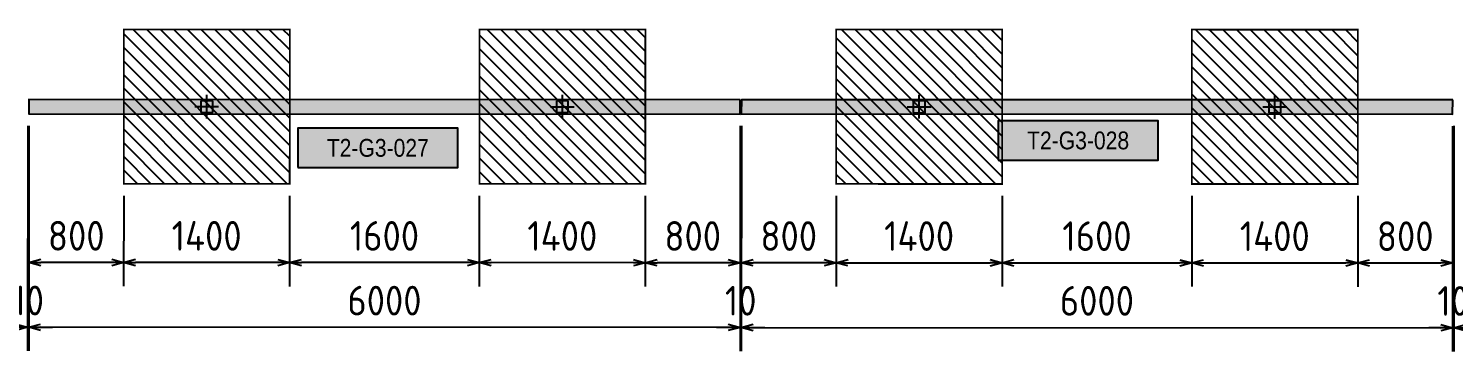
# Model space of a CAD drawing. Header units: centimetres. Extents: x -6122352 to 7132207, y -1694241 to 1947892.
# Drawn here: x 3719681 to 3731701, y 824221 to 826940 of the extents above; entities that cross this region are included whole.
import ezdxf
from ezdxf.enums import TextEntityAlignment as Align

# ---------------------------------------------------------------- set-up
doc = ezdxf.new("R2010")
doc.units = ezdxf.units.CM
doc.header["$MEASUREMENT"] = 0
doc.header["$PDMODE"] = 66
doc.header["$PDSIZE"] = 100
for name, color, linetype in [('@MI-FOOTINGS', 7, 'Continuous'), ('@MI-TYPE-01', 30, 'Continuous'), ('@MI-TYPE-02', 6, 'Continuous'), ('PANEL-TAGS', 7, 'Continuous')]:
    doc.layers.add(name, color=color, linetype=linetype)
doc.styles.add('PANELTAG_STYLE', font='arial.ttf')
doc.styles.add('Schueco-BEMSTIL', font='isocpeur.ttf', dxfattribs={"width": 0.9})
doc.dimstyles.new('MI- JWC-TXT-2.5 MM', dxfattribs={"dimscale": 1.5, "dimtxt": 2.5, "dimasz": 1, "dimexe": 2, "dimexo": 1, "dimgap": 1, "dimtad": 1, "dimdec": 0, "dimdsep": 46, "dimtxsty": 'Schueco-BEMSTIL', "dimblk": 'OPEN30', "dimcen": 0, "dimdle": 2, "dimclrd": 140, "dimclre": 8, "dimclrt": 40, "dimadec": 0, "dimazin": 2, "dimtfac": 1, "dimtdec": 0, "dimtix": 1, "dimtmove": 2, "dimatfit": 3, "dimldrblk": 'OPEN', "dimfxl": 2, "dimlwd": -1, "dimlwe": -1, "dimarcsym": 0})

# ---------------------------------------------------------------- blocks, each defined once
blk = doc.blocks.new('T2-FOOTING PLAN')
at = {"layer": '@MI-FOOTINGS', "transparency": 33554679}
h = blk.add_hatch(dxfattribs=at)
h.set_pattern_fill('ANSI31', color=8, scale=650)
h.paths.add_polyline_path([(-700, 650), (700, 650), (700, -650), (-700, -650)])
at = {"layer": '@MI-FOOTINGS', "color": 160, "true_color": 0x3340f0, "const_width": 15}
blk.add_lwpolyline([(-700, 650), (700, 650), (700, -650), (-700, -650)], close=True, dxfattribs=at)
at = {"layer": '@MI-FOOTINGS', "color": 30}
blk.add_point((0, 0), dxfattribs=at)
blk = doc.blocks.new('_Open30')
at = {"color": 0, "linetype": 'ByBlock', "lineweight": -2}
for p, q in [((-1, 0.27), (0, 0)), ((0, 0), (-1, -0.27)), ((0, 0), (-1, 0))]:
    blk.add_line(p, q, dxfattribs=at)
blk = doc.blocks.new('*D1593')
at = {"layer": '@MI-TYPE-02', "color": 8, "transparency": 16777216}
for p, q in [((441329, -148222), (441329, -149574)), ((440529, -148811), (440529, -149574))]:
    blk.add_line(p, q, dxfattribs=at)
at = {"layer": '@MI-TYPE-02', "color": 140, "transparency": 16777216}
blk.add_line((441229, -149374), (440629, -149374), dxfattribs=at)
at = {"layer": 'Defpoints', "color": 0, "transparency": 16777216}
for p in [(441329, -148122), (440529, -148711), (440529, -149374)]:
    blk.add_point(p, dxfattribs=at)
at = {"layer": '@MI-TYPE-02', "color": 140, "transparency": 16777216, "xscale": 100, "yscale": 100, "zscale": 100, "rotation": 180}
blk.add_blockref('_Open30', (440529, -149374), dxfattribs=at)
at = {"layer": '@MI-TYPE-02', "color": 140, "transparency": 16777216, "xscale": 100, "yscale": 100, "zscale": 100}
blk.add_blockref('_Open30', (441329, -149374), dxfattribs=at)
at = {"layer": '@MI-TYPE-02', "color": 40, "transparency": 16777216, "insert": (440929, -149149), "char_height": 250, "attachment_point": 5, "style": 'Schueco-BEMSTIL'}
blk.add_mtext('800', dxfattribs=at)
blk = doc.blocks.new('_Open')
at = {"color": 0, "linetype": 'ByBlock', "lineweight": -2}
for p, q in [((-1, 0.2), (0, 0)), ((-1, -0.2), (0, 0)), ((0, 0), (-1, 0))]:
    blk.add_line(p, q, dxfattribs=at)
blk = doc.blocks.new('*D1594')
at = {"layer": '@MI-TYPE-02', "color": 8, "transparency": 16777216}
for p, q in [((439129, -148811), (439129, -149574)), ((440529, -148811), (440529, -149574))]:
    blk.add_line(p, q, dxfattribs=at)
at = {"layer": '@MI-TYPE-02', "color": 140, "transparency": 16777216}
blk.add_line((440429, -149374), (439229, -149374), dxfattribs=at)
at = {"layer": 'Defpoints', "color": 0, "transparency": 16777216}
for p in [(439129, -148711), (440529, -148711), (439129, -149374)]:
    blk.add_point(p, dxfattribs=at)
at = {"layer": '@MI-TYPE-02', "color": 140, "transparency": 16777216, "xscale": 100, "yscale": 100, "zscale": 100, "rotation": 180}
blk.add_blockref('_Open30', (439129, -149374), dxfattribs=at)
at = {"layer": '@MI-TYPE-02', "color": 140, "transparency": 16777216, "xscale": 100, "yscale": 100, "zscale": 100}
blk.add_blockref('_Open30', (440529, -149374), dxfattribs=at)
at = {"layer": '@MI-TYPE-02', "color": 40, "transparency": 16777216, "insert": (439829, -149149), "char_height": 250, "attachment_point": 5, "style": 'Schueco-BEMSTIL'}
blk.add_mtext('1400', dxfattribs=at)
blk = doc.blocks.new('*D1595')
at = {"layer": '@MI-TYPE-02', "color": 8, "transparency": 16777216}
for p, q in [((437529, -148811), (437529, -149574)), ((439129, -148811), (439129, -149574))]:
    blk.add_line(p, q, dxfattribs=at)
at = {"layer": '@MI-TYPE-02', "color": 140, "transparency": 16777216}
blk.add_line((439029, -149374), (437629, -149374), dxfattribs=at)
at = {"layer": 'Defpoints', "color": 0, "transparency": 16777216}
for p in [(437529, -148711), (439129, -148711), (437529, -149374)]:
    blk.add_point(p, dxfattribs=at)
at = {"layer": '@MI-TYPE-02', "color": 140, "transparency": 16777216, "xscale": 100, "yscale": 100, "zscale": 100, "rotation": 180}
blk.add_blockref('_Open30', (437529, -149374), dxfattribs=at)
at = {"layer": '@MI-TYPE-02', "color": 140, "transparency": 16777216, "xscale": 100, "yscale": 100, "zscale": 100}
blk.add_blockref('_Open30', (439129, -149374), dxfattribs=at)
at = {"layer": '@MI-TYPE-02', "color": 40, "transparency": 16777216, "insert": (438329, -149149), "char_height": 250, "attachment_point": 5, "style": 'Schueco-BEMSTIL'}
blk.add_mtext('1600', dxfattribs=at)
blk = doc.blocks.new('*D1596')
at = {"layer": '@MI-TYPE-02', "color": 8, "transparency": 16777216}
for p, q in [((437529, -148811), (437529, -149574)), ((436129, -148811), (436129, -149574))]:
    blk.add_line(p, q, dxfattribs=at)
at = {"layer": '@MI-TYPE-02', "color": 140, "transparency": 16777216}
blk.add_line((437429, -149374), (436229, -149374), dxfattribs=at)
at = {"layer": 'Defpoints', "color": 0, "transparency": 16777216}
for p in [(436129, -148711), (437529, -148711), (436129, -149374)]:
    blk.add_point(p, dxfattribs=at)
at = {"layer": '@MI-TYPE-02', "color": 140, "transparency": 16777216, "xscale": 100, "yscale": 100, "zscale": 100, "rotation": 180}
blk.add_blockref('_Open30', (436129, -149374), dxfattribs=at)
at = {"layer": '@MI-TYPE-02', "color": 140, "transparency": 16777216, "xscale": 100, "yscale": 100, "zscale": 100}
blk.add_blockref('_Open30', (437529, -149374), dxfattribs=at)
at = {"layer": '@MI-TYPE-02', "color": 40, "transparency": 16777216, "insert": (436829, -149149), "char_height": 250, "attachment_point": 5, "style": 'Schueco-BEMSTIL'}
blk.add_mtext('1400', dxfattribs=at)
blk = doc.blocks.new('*D1597')
at = {"layer": '@MI-TYPE-02', "color": 8, "transparency": 16777216}
for p, q in [((435329, -148222), (435329, -149574)), ((436129, -148811), (436129, -149574))]:
    blk.add_line(p, q, dxfattribs=at)
at = {"layer": '@MI-TYPE-02', "color": 140, "transparency": 16777216}
blk.add_line((436029, -149374), (435429, -149374), dxfattribs=at)
at = {"layer": 'Defpoints', "color": 0, "transparency": 16777216}
for p in [(435329, -148122), (436129, -148711), (435329, -149374)]:
    blk.add_point(p, dxfattribs=at)
at = {"layer": '@MI-TYPE-02', "color": 140, "transparency": 16777216, "xscale": 100, "yscale": 100, "zscale": 100, "rotation": 180}
blk.add_blockref('_Open30', (435329, -149374), dxfattribs=at)
at = {"layer": '@MI-TYPE-02', "color": 140, "transparency": 16777216, "xscale": 100, "yscale": 100, "zscale": 100}
blk.add_blockref('_Open30', (436129, -149374), dxfattribs=at)
at = {"layer": '@MI-TYPE-02', "color": 40, "transparency": 16777216, "insert": (435729, -149149), "char_height": 250, "attachment_point": 5, "style": 'Schueco-BEMSTIL'}
blk.add_mtext('800', dxfattribs=at)
blk = doc.blocks.new('*D1629')
at = {"layer": '@MI-TYPE-02', "color": 8, "transparency": 16777216}
for p, q in [((435329, -148222), (435329, -150119)), ((441329, -148222), (441329, -150119))]:
    blk.add_line(p, q, dxfattribs=at)
at = {"layer": '@MI-TYPE-02', "color": 140, "transparency": 16777216}
blk.add_line((441229, -149919), (435429, -149919), dxfattribs=at)
at = {"layer": 'Defpoints', "color": 0, "transparency": 16777216}
for p in [(435329, -148122), (441329, -148122), (435329, -149919)]:
    blk.add_point(p, dxfattribs=at)
at = {"layer": '@MI-TYPE-02', "color": 140, "transparency": 16777216, "xscale": 100, "yscale": 100, "zscale": 100, "rotation": 180}
blk.add_blockref('_Open30', (435329, -149919), dxfattribs=at)
at = {"layer": '@MI-TYPE-02', "color": 140, "transparency": 16777216, "xscale": 100, "yscale": 100, "zscale": 100}
blk.add_blockref('_Open30', (441329, -149919), dxfattribs=at)
at = {"layer": '@MI-TYPE-02', "color": 40, "transparency": 16777216, "insert": (438329, -149694), "char_height": 250, "attachment_point": 5, "style": 'Schueco-BEMSTIL'}
blk.add_mtext('6000', dxfattribs=at)
blk = doc.blocks.new('*D1630')
at = {"layer": '@MI-TYPE-02', "color": 8, "transparency": 16777216}
for p, q in [((435319, -148223), (435319, -150119)), ((435329, -148222), (435329, -150119))]:
    blk.add_line(p, q, dxfattribs=at)
at = {"layer": '@MI-TYPE-02', "color": 140, "transparency": 16777216}
for p, q in [((435219, -149919), (435119, -149919)), ((435329, -149919), (435319, -149919)), ((435429, -149919), (435529, -149919))]:
    blk.add_line(p, q, dxfattribs=at)
at = {"layer": 'Defpoints', "color": 0, "transparency": 16777216}
for p in [(435319, -148123), (435329, -148122), (435319, -149919)]:
    blk.add_point(p, dxfattribs=at)
at = {"layer": '@MI-TYPE-02', "color": 140, "transparency": 16777216, "xscale": 100, "yscale": 100, "zscale": 100}
blk.add_blockref('_Open30', (435319, -149919), dxfattribs=at)
at = {"layer": '@MI-TYPE-02', "color": 140, "transparency": 16777216, "xscale": 100, "yscale": 100, "zscale": 100, "rotation": 180}
blk.add_blockref('_Open30', (435329, -149919), dxfattribs=at)
at = {"layer": '@MI-TYPE-02', "color": 40, "transparency": 16777216, "insert": (435324, -149694), "char_height": 250, "attachment_point": 5, "style": 'Schueco-BEMSTIL'}
blk.add_mtext('10', dxfattribs=at)
blk = doc.blocks.new('*D1645')
at = {"layer": '@MI-TYPE-02', "color": 8, "transparency": 16777216}
for p, q in [((441339, -148221), (441339, -149574)), ((442139, -148810), (442139, -149574))]:
    blk.add_line(p, q, dxfattribs=at)
at = {"layer": '@MI-TYPE-02', "color": 140, "transparency": 16777216}
blk.add_line((442039, -149374), (441439, -149374), dxfattribs=at)
at = {"layer": 'Defpoints', "color": 0, "transparency": 16777216}
for p in [(441339, -148121), (442139, -148710), (441339, -149374)]:
    blk.add_point(p, dxfattribs=at)
at = {"layer": '@MI-TYPE-02', "color": 140, "transparency": 16777216, "xscale": 100, "yscale": 100, "zscale": 100, "rotation": 180}
blk.add_blockref('_Open30', (441339, -149374), dxfattribs=at)
at = {"layer": '@MI-TYPE-02', "color": 140, "transparency": 16777216, "xscale": 100, "yscale": 100, "zscale": 100}
blk.add_blockref('_Open30', (442139, -149374), dxfattribs=at)
at = {"layer": '@MI-TYPE-02', "color": 40, "transparency": 16777216, "insert": (441739, -149149), "char_height": 250, "attachment_point": 5, "style": 'Schueco-BEMSTIL'}
blk.add_mtext('800', dxfattribs=at)
blk = doc.blocks.new('*D1646')
at = {"layer": '@MI-TYPE-02', "color": 8, "transparency": 16777216}
for p, q in [((442139, -148810), (442139, -149574)), ((443539, -148810), (443539, -149574))]:
    blk.add_line(p, q, dxfattribs=at)
at = {"layer": '@MI-TYPE-02', "color": 140, "transparency": 16777216}
blk.add_line((442239, -149374), (443439, -149374), dxfattribs=at)
at = {"layer": 'Defpoints', "color": 0, "transparency": 16777216}
for p in [(442139, -148710), (443539, -148710), (443539, -149374)]:
    blk.add_point(p, dxfattribs=at)
at = {"layer": '@MI-TYPE-02', "color": 140, "transparency": 16777216, "xscale": 100, "yscale": 100, "zscale": 100, "rotation": 180}
blk.add_blockref('_Open30', (442139, -149374), dxfattribs=at)
at = {"layer": '@MI-TYPE-02', "color": 140, "transparency": 16777216, "xscale": 100, "yscale": 100, "zscale": 100}
blk.add_blockref('_Open30', (443539, -149374), dxfattribs=at)
at = {"layer": '@MI-TYPE-02', "color": 40, "transparency": 16777216, "insert": (442839, -149149), "char_height": 250, "attachment_point": 5, "style": 'Schueco-BEMSTIL'}
blk.add_mtext('1400', dxfattribs=at)
blk = doc.blocks.new('*D1647')
at = {"layer": '@MI-TYPE-02', "color": 8, "transparency": 16777216}
for p, q in [((443539, -148810), (443539, -149574)), ((445139, -148810), (445139, -149574))]:
    blk.add_line(p, q, dxfattribs=at)
at = {"layer": '@MI-TYPE-02', "color": 140, "transparency": 16777216}
blk.add_line((443639, -149374), (445039, -149374), dxfattribs=at)
at = {"layer": 'Defpoints', "color": 0, "transparency": 16777216}
for p in [(443539, -148710), (445139, -148710), (445139, -149374)]:
    blk.add_point(p, dxfattribs=at)
at = {"layer": '@MI-TYPE-02', "color": 140, "transparency": 16777216, "xscale": 100, "yscale": 100, "zscale": 100, "rotation": 180}
blk.add_blockref('_Open30', (443539, -149374), dxfattribs=at)
at = {"layer": '@MI-TYPE-02', "color": 140, "transparency": 16777216, "xscale": 100, "yscale": 100, "zscale": 100}
blk.add_blockref('_Open30', (445139, -149374), dxfattribs=at)
at = {"layer": '@MI-TYPE-02', "color": 40, "transparency": 16777216, "insert": (444339, -149149), "char_height": 250, "attachment_point": 5, "style": 'Schueco-BEMSTIL'}
blk.add_mtext('1600', dxfattribs=at)
blk = doc.blocks.new('*D1648')
at = {"layer": '@MI-TYPE-02', "color": 8, "transparency": 16777216}
for p, q in [((445139, -148810), (445139, -149574)), ((446539, -148810), (446539, -149574))]:
    blk.add_line(p, q, dxfattribs=at)
at = {"layer": '@MI-TYPE-02', "color": 140, "transparency": 16777216}
blk.add_line((445239, -149374), (446439, -149374), dxfattribs=at)
at = {"layer": 'Defpoints', "color": 0, "transparency": 16777216}
for p in [(445139, -148710), (446539, -148710), (446539, -149374)]:
    blk.add_point(p, dxfattribs=at)
at = {"layer": '@MI-TYPE-02', "color": 140, "transparency": 16777216, "xscale": 100, "yscale": 100, "zscale": 100, "rotation": 180}
blk.add_blockref('_Open30', (445139, -149374), dxfattribs=at)
at = {"layer": '@MI-TYPE-02', "color": 140, "transparency": 16777216, "xscale": 100, "yscale": 100, "zscale": 100}
blk.add_blockref('_Open30', (446539, -149374), dxfattribs=at)
at = {"layer": '@MI-TYPE-02', "color": 40, "transparency": 16777216, "insert": (445839, -149149), "char_height": 250, "attachment_point": 5, "style": 'Schueco-BEMSTIL'}
blk.add_mtext('1400', dxfattribs=at)
blk = doc.blocks.new('*D1649')
at = {"layer": '@MI-TYPE-02', "color": 8, "transparency": 16777216}
for p, q in [((447339, -148221), (447339, -149574)), ((446539, -148810), (446539, -149574))]:
    blk.add_line(p, q, dxfattribs=at)
at = {"layer": '@MI-TYPE-02', "color": 140, "transparency": 16777216}
blk.add_line((446639, -149374), (447239, -149374), dxfattribs=at)
at = {"layer": 'Defpoints', "color": 0, "transparency": 16777216}
for p in [(447339, -148121), (446539, -148710), (447339, -149374)]:
    blk.add_point(p, dxfattribs=at)
at = {"layer": '@MI-TYPE-02', "color": 140, "transparency": 16777216, "xscale": 100, "yscale": 100, "zscale": 100, "rotation": 180}
blk.add_blockref('_Open30', (446539, -149374), dxfattribs=at)
at = {"layer": '@MI-TYPE-02', "color": 140, "transparency": 16777216, "xscale": 100, "yscale": 100, "zscale": 100}
blk.add_blockref('_Open30', (447339, -149374), dxfattribs=at)
at = {"layer": '@MI-TYPE-02', "color": 40, "transparency": 16777216, "insert": (446939, -149149), "char_height": 250, "attachment_point": 5, "style": 'Schueco-BEMSTIL'}
blk.add_mtext('800', dxfattribs=at)
blk = doc.blocks.new('*D1655')
at = {"layer": '@MI-TYPE-02', "color": 8, "transparency": 16777216}
for p, q in [((441329, -148222), (441329, -150119)), ((441339, -148221), (441339, -150119))]:
    blk.add_line(p, q, dxfattribs=at)
at = {"layer": '@MI-TYPE-02', "color": 140, "transparency": 16777216}
for p, q in [((441229, -149919), (441129, -149919)), ((441329, -149919), (441339, -149919)), ((441439, -149919), (441539, -149919))]:
    blk.add_line(p, q, dxfattribs=at)
at = {"layer": 'Defpoints', "color": 0, "transparency": 16777216}
for p in [(441329, -148122), (441339, -148121), (441339, -149919)]:
    blk.add_point(p, dxfattribs=at)
at = {"layer": '@MI-TYPE-02', "color": 140, "transparency": 16777216, "xscale": 100, "yscale": 100, "zscale": 100}
blk.add_blockref('_Open30', (441329, -149919), dxfattribs=at)
at = {"layer": '@MI-TYPE-02', "color": 140, "transparency": 16777216, "xscale": 100, "yscale": 100, "zscale": 100, "rotation": 180}
blk.add_blockref('_Open30', (441339, -149919), dxfattribs=at)
at = {"layer": '@MI-TYPE-02', "color": 40, "transparency": 16777216, "insert": (441334, -149694), "char_height": 250, "attachment_point": 5, "style": 'Schueco-BEMSTIL'}
blk.add_mtext('10', dxfattribs=at)
blk = doc.blocks.new('*D1656')
at = {"layer": '@MI-TYPE-02', "color": 8, "transparency": 16777216}
for p, q in [((441339, -148221), (441339, -150119)), ((447339, -148221), (447339, -150119))]:
    blk.add_line(p, q, dxfattribs=at)
at = {"layer": '@MI-TYPE-02', "color": 140, "transparency": 16777216}
blk.add_line((441439, -149919), (447239, -149919), dxfattribs=at)
at = {"layer": 'Defpoints', "color": 0, "transparency": 16777216}
for p in [(441339, -148121), (447339, -148121), (447339, -149919)]:
    blk.add_point(p, dxfattribs=at)
at = {"layer": '@MI-TYPE-02', "color": 140, "transparency": 16777216, "xscale": 100, "yscale": 100, "zscale": 100, "rotation": 180}
blk.add_blockref('_Open30', (441339, -149919), dxfattribs=at)
at = {"layer": '@MI-TYPE-02', "color": 140, "transparency": 16777216, "xscale": 100, "yscale": 100, "zscale": 100}
blk.add_blockref('_Open30', (447339, -149919), dxfattribs=at)
at = {"layer": '@MI-TYPE-02', "color": 40, "transparency": 16777216, "insert": (444339, -149694), "char_height": 250, "attachment_point": 5, "style": 'Schueco-BEMSTIL'}
blk.add_mtext('6000', dxfattribs=at)
blk = doc.blocks.new('*D1657')
at = {"layer": '@MI-TYPE-02', "color": 8, "transparency": 16777216}
for p, q in [((447339, -148221), (447339, -150119)), ((447349, -148220), (447349, -150119))]:
    blk.add_line(p, q, dxfattribs=at)
at = {"layer": '@MI-TYPE-02', "color": 140, "transparency": 16777216}
for p, q in [((447239, -149919), (447139, -149919)), ((447339, -149919), (447349, -149919)), ((447449, -149919), (447549, -149919))]:
    blk.add_line(p, q, dxfattribs=at)
at = {"layer": 'Defpoints', "color": 0, "transparency": 16777216}
for p in [(447339, -148121), (447349, -148120), (447349, -149919)]:
    blk.add_point(p, dxfattribs=at)
at = {"layer": '@MI-TYPE-02', "color": 140, "transparency": 16777216, "xscale": 100, "yscale": 100, "zscale": 100}
blk.add_blockref('_Open30', (447339, -149919), dxfattribs=at)
at = {"layer": '@MI-TYPE-02', "color": 140, "transparency": 16777216, "xscale": 100, "yscale": 100, "zscale": 100, "rotation": 180}
blk.add_blockref('_Open30', (447349, -149919), dxfattribs=at)
at = {"layer": '@MI-TYPE-02', "color": 40, "transparency": 16777216, "insert": (447344, -149694), "char_height": 250, "attachment_point": 5, "style": 'Schueco-BEMSTIL'}
blk.add_mtext('10', dxfattribs=at)
blk = doc.blocks.new('PANELTAG')
at = {"layer": 'PANEL-TAGS', "color": 1}
blk.add_lwpolyline([(-13.5, -3.3), (13.5, -3.3), (13.5, 3.3), (-13.5, 3.3)], close=True, dxfattribs=at)
at = {"layer": 'PANEL-TAGS', "color": 40, "true_color": 0xffd700}
blk.add_solid([(-13.5, -3.3), (13.5, -3.3), (-13.5, 3.3), (13.5, 3.3)], dxfattribs=at)
at = {"layer": 'PANEL-TAGS', "color": 5, "style": 'PANELTAG_STYLE', "width": 0.85}
blk.add_attdef('TAGNO', text='', height=3, dxfattribs=at).set_placement((0, 0), align=Align.MIDDLE)
blk = doc.blocks.new('G10-REAR PARTITION LEFT EXTD')
at = {"layer": '@MI-TYPE-02'}
h = blk.add_hatch(color=256, dxfattribs=at)
h.dxf.hatch_style = 1
h.paths.add_polyline_path([(54158.4, 67), (48158.4, 67), (48158, -53), (54157.9, -53)])
h = blk.add_hatch(color=256, dxfattribs=at)
h.dxf.hatch_style = 1
h.paths.add_polyline_path([(60168, 68), (54168, 68.1), (54167.6, -51.9), (60167.5, -52)])
for points in [[(54158.4, 67), (48158.4, 67), (48158, -53), (54157.9, -53)], [(60168, 68), (54168, 68.1), (54167.6, -51.9), (60167.5, -52)]]:
    blk.add_lwpolyline(points, close=True, dxfattribs=at)
at = {"layer": '@MI-FOOTINGS', "xscale": -1, "rotation": 0.01015602854542941}
for p in [(49658.2, 8), (52658.2, 8.5), (55667.8, 9.1), (58667.8, 9.6)]:
    blk.add_blockref('T2-FOOTING PLAN', p, dxfattribs=at)
at = {"layer": '@MI-TYPE-02', "color": 0}
for base, p1, p2, picture, middle in [((48147.9, -1849.8), (48158, -53), (48147.9, -54.1), '*D1630', (48153, -1624.8)), ((48158, -1305), (48958.3, -642.1), (48158, -53), '*D1597', (48558.1, -1080)), ((48158, -1849.8), (54157.9, -53), (48158, -53), '*D1629', (51158, -1624.8)), ((53358.3, -1305), (54157.9, -53), (53358.3, -641.3), '*D1593', (53758.1, -1080)), ((54167.6, -1849.8), (54157.9, -53), (54167.6, -51.9), '*D1655', (54162.8, -1624.8)), ((54167.6, -1305), (54967.9, -641.1), (54167.6, -51.9), '*D1645', (54567.7, -1080)), ((60167.5, -1849.8), (54167.6, -51.9), (60167.5, -52), '*D1656', (57167.6, -1624.8)), ((60167.5, -1305), (59367.9, -640.3), (60167.5, -52), '*D1649', (59767.7, -1080)), ((60177.6, -1849.8), (60167.5, -52), (60177.6, -50.8), '*D1657', (60172.6, -1624.8)), ((48958.3, -1305), (50358.3, -641.9), (48958.3, -642.1), '*D1596', (49658.3, -1080)), ((50358.3, -1305), (51958.3, -641.6), (50358.3, -641.9), '*D1595', (51158.3, -1080)), ((51958.3, -1305), (53358.3, -641.3), (51958.3, -641.6), '*D1594', (52658.3, -1080)), ((56367.9, -1305), (54967.9, -641.1), (56367.9, -640.8), '*D1646', (55667.9, -1080)), ((57967.9, -1305), (56367.9, -640.8), (57967.9, -640.5), '*D1647', (57167.9, -1080)), ((59367.9, -1305), (57967.9, -640.5), (59367.9, -640.3), '*D1648', (58667.9, -1080))]:
    dim = blk.add_linear_dim(base=base, p1=p1, p2=p2, angle=180, dimstyle='MI- JWC-TXT-2.5 MM', dxfattribs=at)
    dim.commit()
    dim.dimension.update_dxf_attribs({"geometry": picture, "text_midpoint": middle, "insert": (-387171.2, 148069.2)})
blk = doc.blocks.new('A$C0fb98823')
at = {"layer": '@MI-TYPE-02', "color": 0, "rotation": 359.9811633183237}
blk.add_blockref('G10-REAR PARTITION LEFT EXTD', (111610.1, -19.1), dxfattribs=at)
at = {"layer": 'PANEL-TAGS'}
ref = blk.add_blockref('PANELTAG', (162711.2, -374.3), dxfattribs=dict(at, xscale=50, yscale=50, zscale=50))
ref.add_attrib('TAGNO', 'T2-G3-027', dxfattribs={"color": 5, "height": 150, "style": 'PANELTAG_STYLE', "width": 0.85}).set_placement((162711.2, -374.3), align=Align.MIDDLE_CENTER)
ref = blk.add_blockref('PANELTAG', (168618.6, -311.7), dxfattribs=dict(at, xscale=50, yscale=50, zscale=50))
ref.add_attrib('TAGNO', 'T2-G3-028', dxfattribs={"color": 5, "height": 150, "style": 'PANELTAG_STYLE', "width": 0.85}).set_placement((168618.6, -311.7), align=Align.MIDDLE_CENTER)

msp = doc.modelspace()

# ---------------------------------------------------------------- block references
at = {"layer": '@MI-TYPE-01'}
msp.add_blockref('A$C0fb98823', (3559916.37816, 826309.49803), dxfattribs=at)

doc.saveas('drawing.dxf')
